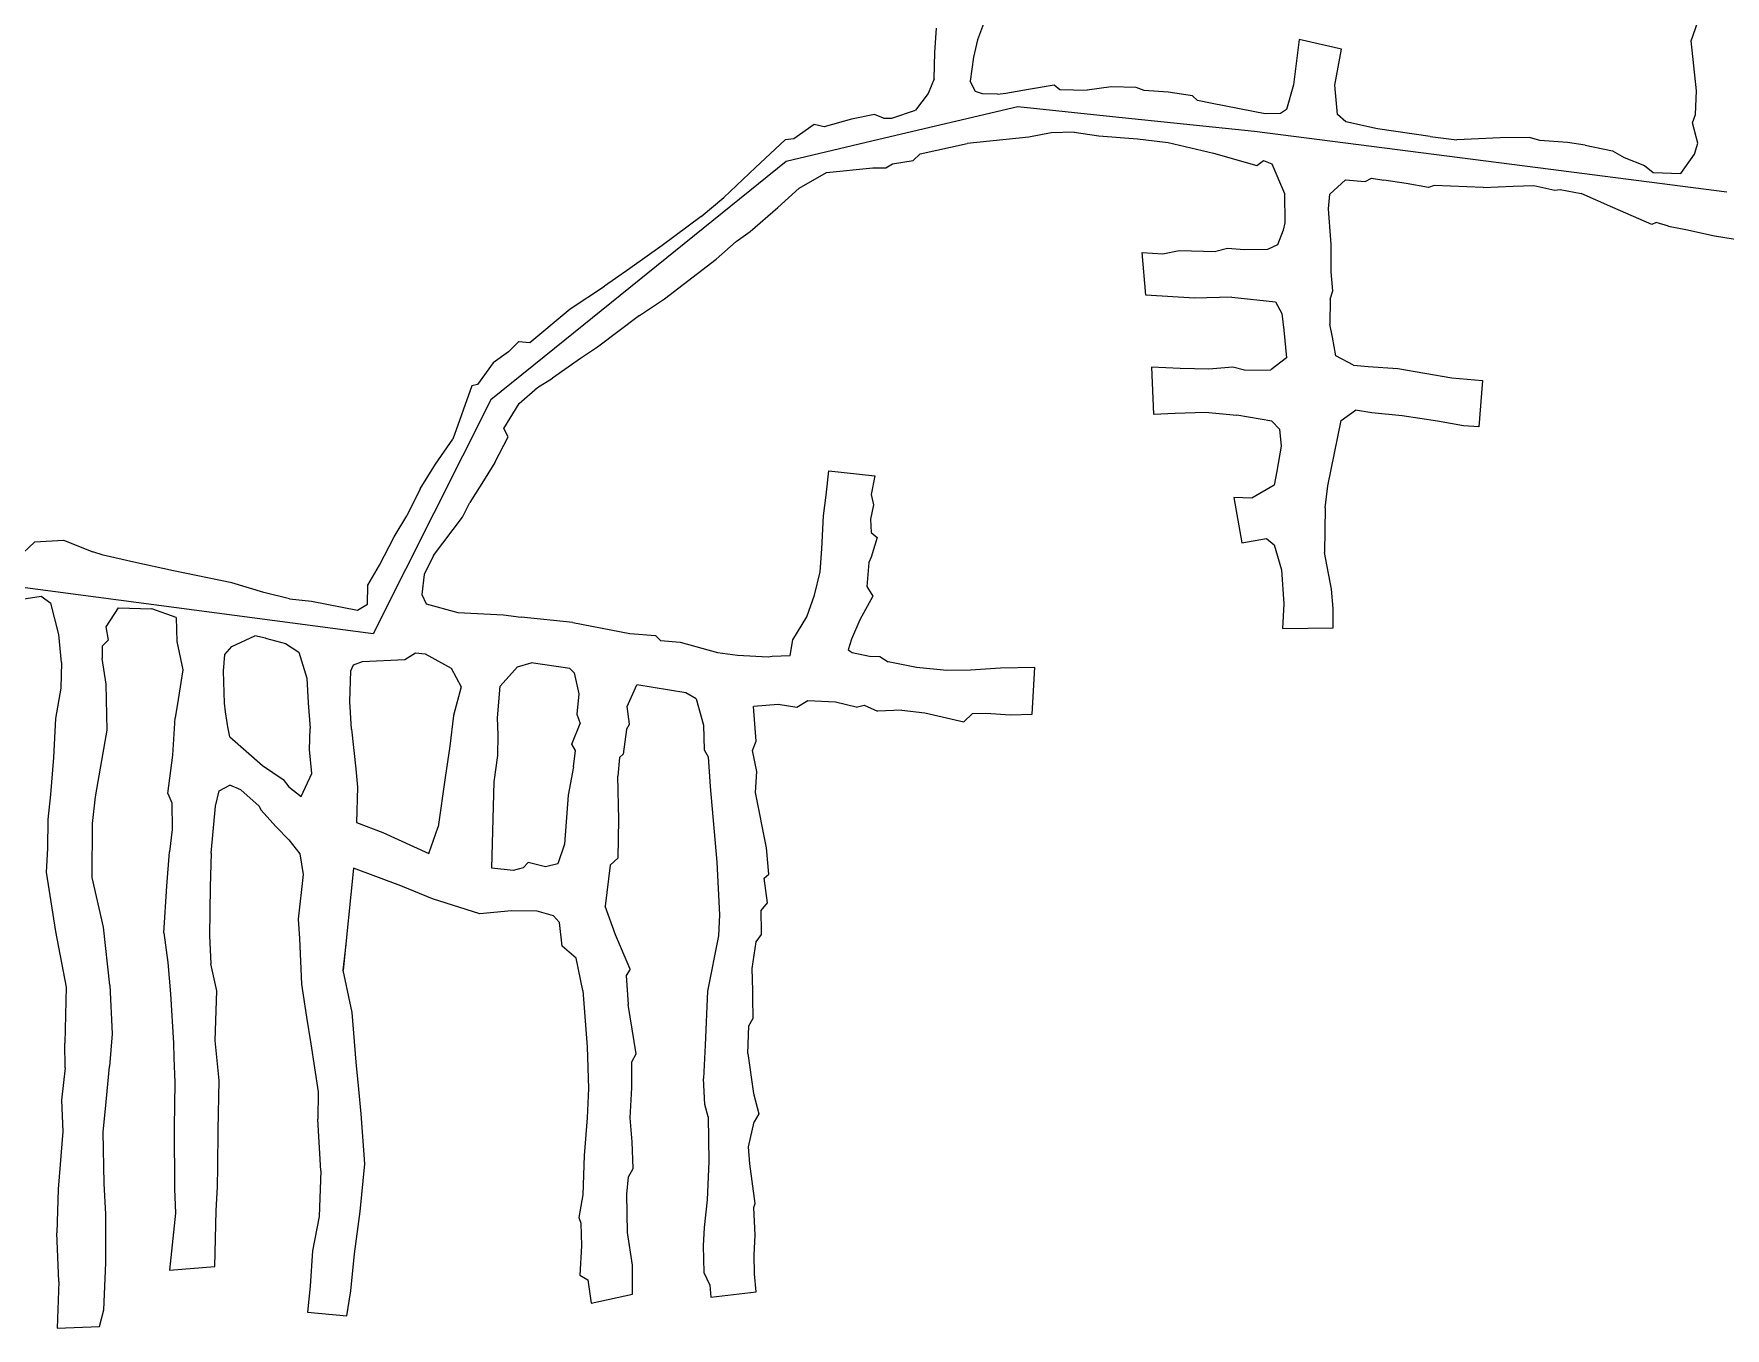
# Model space of a CAD drawing. Extents: x 539110 to 539811, y 4477565 to 4477893.
# Drawn here: x 539532.4 to 539710, y 4477565.4 to 4477701.3 of the extents above; entities that cross this region are included whole.
import ezdxf

# ---------------------------------------------------------------- set-up
doc = ezdxf.new("R2010")
doc.units = 0
doc.header["$MEASUREMENT"] = 0
doc.linetypes.add('DUZ', pattern=[500, 500])
doc.layers.add('GEOFENCE', color=90, linetype='DUZ')
doc.layers.add('KAT_1430', color=152, linetype='DUZ')

msp = doc.modelspace()

# ---------------------------------------------------------------- linework, layer by layer
at = {"layer": 'GEOFENCE', "linetype": 'Continuous'}
for p, q in [((539635.75, 4477693.64, 1423.5), (539621.15, 4477690.2, 1423.22)), ((539640.72, 4477693.11, 1423.56), (539635.75, 4477693.64, 1423.5)), ((539645.7, 4477692.59, 1423.62), (539640.72, 4477693.11, 1423.56)), ((539660.61, 4477691.03, 1423.8), (539645.7, 4477692.59, 1423.62)), ((539690.37, 4477687.22, 1423.77), (539660.61, 4477691.03, 1423.8)), ((539621.15, 4477690.2, 1423.22), (539611.42, 4477687.91, 1423.02)), ((539611.42, 4477687.91, 1423.02), (539588.19, 4477669.13, 1425.79)), ((539710.21, 4477684.69, 1423.75), (539690.37, 4477687.22, 1423.77)), ((539588.19, 4477669.13, 1425.79), (539580.44, 4477662.87, 1426.71)), ((539580.44, 4477662.87, 1426.71), (539571.48, 4477645.06, 1428.27)), ((539571.48, 4477645.06, 1428.27), (539568.07, 4477638.29, 1428.87)), ((539568.07, 4477638.29, 1428.87), (539528.41, 4477643.55, 1428.45))]:
    msp.add_line(p, q, dxfattribs=at)
at = {"layer": 'KAT_1430'}
for p, q in [((539627.04, 4477699.34, 1422.84), (539627.23, 4477701.89, 1422.47)), ((539632.17, 4477702.34, 1422.37), (539631.54, 4477700.69, 1422.61)), ((539706.45, 4477700.56, 1423.88), (539707.16, 4477702.58, 1423.88)), ((539631.54, 4477700.69, 1422.61), (539631.12, 4477698.85, 1422.85)), ((539665.29, 4477700.71, 1423.68), (539664.72, 4477695.94, 1424.05)), ((539669.75, 4477699.7, 1423.54), (539665.29, 4477700.71, 1423.68)), ((539669.06, 4477695.9, 1423.99), (539669.75, 4477699.7, 1423.54)), ((539707.04, 4477695.33, 1424.01), (539706.45, 4477700.56, 1423.88)), ((539626.96, 4477696.57, 1423.49), (539627.04, 4477699.34, 1422.84)), ((539631.12, 4477698.85, 1422.85), (539630.77, 4477696.32, 1423.52)), ((539626.96, 4477696.57, 1423.49), (539626.34, 4477695.04, 1423.52)), ((539631.31, 4477695.24, 1423.48), (539630.77, 4477696.32, 1423.52)), ((539636.88, 4477695.48, 1423.65), (539639.58, 4477695.96, 1423.55)), ((539639.58, 4477695.96, 1423.55), (539640.16, 4477695.47, 1423.57)), ((539664.72, 4477695.94, 1424.05), (539663.96, 4477693.34, 1424.31)), ((539626.34, 4477695.04, 1423.52), (539625.01, 4477693.29, 1423.53)), ((539632.04, 4477695, 1423.73), (539631.31, 4477695.24, 1423.48)), ((539633.64, 4477694.95, 1423.71), (539632.04, 4477695, 1423.73)), ((539633.64, 4477694.95, 1423.71), (539634.49, 4477695.07, 1423.4)), ((539634.49, 4477695.07, 1423.4), (539636.88, 4477695.48, 1423.65)), ((539640.16, 4477695.47, 1423.57), (539643.03, 4477695.4, 1423.45)), ((539645.55, 4477695.74, 1423.52), (539643.03, 4477695.4, 1423.45)), ((539648.17, 4477695.67, 1423.48), (539645.55, 4477695.74, 1423.52)), ((539649.04, 4477695.34, 1423.48), (539648.17, 4477695.67, 1423.48)), ((539651.56, 4477695.19, 1423.51), (539649.04, 4477695.34, 1423.48)), ((539654.11, 4477694.8, 1423.33), (539651.56, 4477695.19, 1423.51)), ((539654.64, 4477694.29, 1423.36), (539654.11, 4477694.8, 1423.33)), ((539656.18, 4477693.99, 1423.22), (539654.64, 4477694.29, 1423.36)), ((539669.32, 4477692.82, 1424.28), (539669.06, 4477695.9, 1423.99)), ((539706.91, 4477692.82, 1423.97), (539707.04, 4477695.33, 1424.01)), ((539620.7, 4477692.83, 1423.34), (539618.28, 4477692.35, 1423.39)), ((539621.66, 4477692.45, 1423.46), (539620.7, 4477692.83, 1423.34)), ((539621.66, 4477692.45, 1423.46), (539622.54, 4477692.43, 1423.68)), ((539622.54, 4477692.43, 1423.68), (539625.01, 4477693.29, 1423.53)), ((539661.72, 4477692.9, 1423.28), (539656.18, 4477693.99, 1423.22)), ((539663.35, 4477692.93, 1424.5), (539661.72, 4477692.9, 1423.28)), ((539663.96, 4477693.34, 1424.31), (539663.35, 4477692.93, 1424.5)), ((539670.22, 4477692.06, 1423.28), (539669.32, 4477692.82, 1424.28)), ((539706.6, 4477691.96, 1423.96), (539706.91, 4477692.82, 1423.97)), ((539614.37, 4477691.78, 1423.17), (539612.24, 4477690.27, 1423.09)), ((539615.42, 4477691.55, 1423.25), (539614.37, 4477691.78, 1423.17)), ((539618.28, 4477692.35, 1423.39), (539615.42, 4477691.55, 1423.25)), ((539639.27, 4477690.89, 1423.56), (539636.93, 4477690.44, 1423.51)), ((539641.66, 4477690.96, 1423.5), (539639.27, 4477690.89, 1423.56)), ((539641.66, 4477690.96, 1423.5), (539644.27, 4477690.58, 1423.5)), ((539673.53, 4477691.32, 1423.28), (539670.22, 4477692.06, 1423.28)), ((539679.06, 4477690.51, 1423.38), (539673.53, 4477691.32, 1423.28)), ((539707.16, 4477689.81, 1423.95), (539706.6, 4477691.96, 1423.96)), ((539611.34, 4477690.16, 1423.03), (539608.23, 4477687.27, 1422.98)), ((539612.24, 4477690.27, 1423.09), (539611.34, 4477690.16, 1423.03)), ((539625.52, 4477688.7, 1423.47), (539630.43, 4477689.78, 1423.59)), ((539636.93, 4477690.44, 1423.51), (539630.43, 4477689.78, 1423.59)), ((539644.27, 4477690.58, 1423.5), (539648.32, 4477690.28, 1423.35)), ((539648.32, 4477690.28, 1423.35), (539651.56, 4477689.88, 1423.28)), ((539651.56, 4477689.88, 1423.28), (539656.29, 4477688.78, 1423.13)), ((539679.06, 4477690.51, 1423.38), (539681.86, 4477690.17, 1423.33)), ((539686.4, 4477690.38, 1423.41), (539681.86, 4477690.17, 1423.33)), ((539689.49, 4477690.4, 1423.41), (539686.4, 4477690.38, 1423.41)), ((539690.58, 4477690.11, 1423.41), (539689.49, 4477690.4, 1423.41)), ((539693.47, 4477689.89, 1423.41), (539690.58, 4477690.11, 1423.41)), ((539695.32, 4477689.61, 1423.41), (539693.47, 4477689.89, 1423.41)), ((539695.32, 4477689.61, 1423.41), (539698.19, 4477689, 1423.68)), ((539698.19, 4477689, 1423.68), (539699.43, 4477688.32, 1423.76)), ((539706.81, 4477688.65, 1423.83), (539707.16, 4477689.81, 1423.95)), ((539608.23, 4477687.27, 1422.98), (539604.89, 4477684.11, 1423.08)), ((539615.66, 4477686.73, 1423.06), (539620.55, 4477687.24, 1423.36)), ((539620.55, 4477687.24, 1423.36), (539621.91, 4477687.22, 1423.39)), ((539621.91, 4477687.22, 1423.39), (539622.59, 4477687.66, 1423.38)), ((539622.59, 4477687.66, 1423.38), (539624.78, 4477687.99, 1423.33)), ((539624.78, 4477687.99, 1423.33), (539625.52, 4477688.7, 1423.47)), ((539656.29, 4477688.78, 1423.13), (539660.85, 4477687.49, 1423.26)), ((539660.85, 4477687.49, 1423.26), (539661.57, 4477688.01, 1423.32)), ((539661.57, 4477688.01, 1423.32), (539662.44, 4477687.65, 1423.28)), ((539662.44, 4477687.65, 1423.28), (539663.76, 4477684.53, 1423.3)), ((539699.43, 4477688.32, 1423.76), (539701.58, 4477687.49, 1423.74)), ((539701.58, 4477687.49, 1423.74), (539702.48, 4477686.73, 1423.76)), ((539705.37, 4477686.65, 1423.83), (539706.81, 4477688.65, 1423.83)), ((539612.81, 4477685.08, 1423.16), (539615.66, 4477686.73, 1423.06)), ((539668.51, 4477684.46, 1423.52), (539670.17, 4477685.97, 1423.42)), ((539670.17, 4477685.97, 1423.42), (539672.24, 4477685.78, 1423.28)), ((539672.24, 4477685.78, 1423.28), (539672.9, 4477686.13, 1423.41)), ((539672.9, 4477686.13, 1423.41), (539674.18, 4477685.94, 1423.32)), ((539676.54, 4477685.6, 1423.38), (539674.18, 4477685.94, 1423.32)), ((539678.87, 4477685.16, 1423.36), (539676.54, 4477685.6, 1423.38)), ((539679.49, 4477685.39, 1423.31), (539678.87, 4477685.16, 1423.36)), ((539684.61, 4477685.18, 1423.41), (539679.49, 4477685.39, 1423.31)), ((539684.61, 4477685.18, 1423.41), (539687.77, 4477685.3, 1423.41)), ((539687.77, 4477685.3, 1423.41), (539689.96, 4477685.37, 1423.41)), ((539689.96, 4477685.37, 1423.41), (539692.16, 4477684.88, 1423.41)), ((539702.48, 4477686.73, 1423.76), (539705.37, 4477686.65, 1423.83)), ((539602.52, 4477682.12, 1423.35), (539604.89, 4477684.11, 1423.08)), ((539610.55, 4477683.05, 1423.21), (539612.81, 4477685.08, 1423.16)), ((539663.76, 4477684.53, 1423.3), (539663.79, 4477681.46, 1423.42)), ((539668.39, 4477682.92, 1423.5), (539668.51, 4477684.46, 1423.52)), ((539692.16, 4477684.88, 1423.41), (539692.7, 4477684.97, 1423.41)), ((539692.7, 4477684.97, 1423.41), (539694.92, 4477684.54, 1423.41)), ((539698.24, 4477683.07, 1423.69), (539694.92, 4477684.54, 1423.41)), ((539602.52, 4477682.12, 1423.35), (539598.42, 4477679.08, 1424.02)), ((539607.64, 4477680.53, 1423.22), (539610.55, 4477683.05, 1423.21)), ((539668.65, 4477679.17, 1423.41), (539668.39, 4477682.92, 1423.5)), ((539702.34, 4477681.27, 1423.74), (539698.24, 4477683.07, 1423.69)), ((539606.18, 4477679.49, 1423.33), (539607.64, 4477680.53, 1423.22)), ((539663.61, 4477680.67, 1423.5), (539663.01, 4477679.15, 1423.5)), ((539663.79, 4477681.46, 1423.42), (539663.61, 4477680.67, 1423.5)), ((539702.8, 4477681.48, 1423.8), (539702.34, 4477681.27, 1423.74)), ((539704.1, 4477681.09, 1423.81), (539702.8, 4477681.48, 1423.8)), ((539704.1, 4477681.09, 1423.81), (539705.9, 4477680.77, 1423.68)), ((539705.9, 4477680.77, 1423.68), (539708.92, 4477680.1, 1423.92)), ((539708.92, 4477680.1, 1423.92), (539711.75, 4477679.64, 1423.85)), ((539598.42, 4477679.08, 1424.02), (539595.02, 4477676.67, 1424.36)), ((539604.1, 4477677.64, 1423.72), (539606.18, 4477679.49, 1423.33)), ((539649.19, 4477673.86, 1423.65), (539648.83, 4477678.34, 1423.54)), ((539648.83, 4477678.34, 1423.54), (539650.99, 4477678.19, 1423.63)), ((539650.99, 4477678.19, 1423.63), (539652.69, 4477678.54, 1423.52)), ((539652.69, 4477678.54, 1423.52), (539656.55, 4477678.43, 1423.6)), ((539657.76, 4477678.75, 1423.74), (539656.55, 4477678.43, 1423.6)), ((539659.57, 4477678.63, 1423.81), (539657.76, 4477678.75, 1423.74)), ((539661.99, 4477678.64, 1423.5), (539659.57, 4477678.63, 1423.81)), ((539663.01, 4477679.15, 1423.5), (539661.99, 4477678.64, 1423.5)), ((539668.67, 4477676.31, 1423.56), (539668.65, 4477679.17, 1423.41)), ((539595.02, 4477676.67, 1424.36), (539592.36, 4477674.82, 1425.25)), ((539598.66, 4477673.46, 1424.35), (539604.1, 4477677.64, 1423.72)), ((539588.76, 4477672.42, 1425.23), (539592.36, 4477674.82, 1425.25)), ((539668.83, 4477674.31, 1423.54), (539668.67, 4477676.31, 1423.56)), ((539596.03, 4477671.72, 1425.25), (539598.66, 4477673.46, 1424.35)), ((539654.3, 4477673.56, 1423.44), (539649.19, 4477673.86, 1423.65)), ((539658.23, 4477673.66, 1423.51), (539654.3, 4477673.56, 1423.44)), ((539658.23, 4477673.66, 1423.51), (539662.8, 4477673.15, 1423.5)), ((539662.8, 4477673.15, 1423.5), (539663.49, 4477671.95, 1423.6)), ((539668.56, 4477673.44, 1423.49), (539668.51, 4477670.8, 1423.71)), ((539668.56, 4477673.44, 1423.49), (539668.83, 4477674.31, 1423.54)), ((539584.52, 4477668.9, 1425.8), (539588.76, 4477672.42, 1425.23)), ((539596.03, 4477671.72, 1425.25), (539591.64, 4477668.38, 1425.38)), ((539663.49, 4477671.95, 1423.6), (539663.68, 4477670.18, 1423.6)), ((539663.68, 4477670.18, 1423.6), (539663.98, 4477667.29, 1423.6)), ((539668.81, 4477669.44, 1423.6), (539668.51, 4477670.8, 1423.71)), ((539669.14, 4477667.5, 1423.6), (539668.81, 4477669.44, 1423.6)), ((539582.27, 4477667.89, 1426.11), (539580.66, 4477666.75, 1426.43)), ((539582.27, 4477667.89, 1426.11), (539583.38, 4477669, 1425.92)), ((539583.38, 4477669, 1425.92), (539584.52, 4477668.9, 1425.8)), ((539591.64, 4477668.38, 1425.38), (539589.84, 4477667.22, 1425.62)), ((539580.66, 4477666.75, 1426.43), (539579.02, 4477664.49, 1426.65)), ((539589.84, 4477667.22, 1425.62), (539586.89, 4477665.13, 1426.26)), ((539652.8, 4477666.14, 1423.64), (539649.78, 4477666.31, 1423.54)), ((539649.78, 4477666.31, 1423.54), (539650.02, 4477661.36, 1423.54)), ((539655.81, 4477666.07, 1423.62), (539652.8, 4477666.14, 1423.64)), ((539658.33, 4477666.29, 1423.68), (539655.81, 4477666.07, 1423.62)), ((539659.56, 4477665.97, 1423.63), (539658.33, 4477666.29, 1423.68)), ((539659.56, 4477665.97, 1423.63), (539662.31, 4477666.02, 1423.6)), ((539663.98, 4477667.29, 1423.6), (539662.31, 4477666.02, 1423.6)), ((539671.01, 4477666.5, 1423.6), (539669.14, 4477667.5, 1423.6)), ((539671.01, 4477666.5, 1423.6), (539672.55, 4477666.35, 1423.83)), ((539672.55, 4477666.35, 1423.83), (539675.66, 4477666.15, 1423.83)), ((539675.66, 4477666.15, 1423.83), (539681.33, 4477665.19, 1423.82)), ((539578.44, 4477664.35, 1426.6), (539576.44, 4477658.75, 1427.94)), ((539579.02, 4477664.49, 1426.65), (539578.44, 4477664.35, 1426.6)), ((539583.4, 4477662.49, 1426.59), (539585.34, 4477664.16, 1426.26)), ((539585.34, 4477664.16, 1426.26), (539586.89, 4477665.13, 1426.26)), ((539681.33, 4477665.19, 1423.82), (539684.54, 4477664.89, 1423.82)), ((539684.54, 4477664.89, 1423.82), (539684.16, 4477660.03, 1423.82)), ((539581.78, 4477659.85, 1426.99), (539583.4, 4477662.49, 1426.59)), ((539650.02, 4477661.36, 1423.54), (539652.29, 4477661.48, 1423.54)), ((539652.29, 4477661.48, 1423.54), (539655.43, 4477661.58, 1423.58)), ((539655.43, 4477661.58, 1423.58), (539658.77, 4477661.24, 1423.58)), ((539662.42, 4477660.62, 1423.6), (539658.77, 4477661.24, 1423.58)), ((539662.42, 4477660.62, 1423.6), (539663.22, 4477659.79, 1423.6)), ((539663.22, 4477659.79, 1423.6), (539662.42, 4477660.62, 1423.6)), ((539668.31, 4477653.83, 1423.6), (539669.7, 4477660.68, 1423.6)), ((539669.7, 4477660.68, 1423.6), (539671.23, 4477661.79, 1423.6)), ((539672.93, 4477661.5, 1423.77), (539671.23, 4477661.79, 1423.6)), ((539676.11, 4477661.2, 1423.79), (539672.93, 4477661.5, 1423.77)), ((539679.84, 4477660.61, 1423.82), (539676.11, 4477661.2, 1423.79)), ((539682.57, 4477660.13, 1423.82), (539679.84, 4477660.61, 1423.82)), ((539574.63, 4477656.1, 1427.94), (539576.44, 4477658.75, 1427.94)), ((539580.86, 4477656.28, 1427.94), (539582.26, 4477658.97, 1427.1)), ((539582.26, 4477658.97, 1427.1), (539581.78, 4477659.85, 1426.99)), ((539663.22, 4477659.79, 1423.6), (539663.41, 4477657.99, 1423.6)), ((539684.16, 4477660.03, 1423.82), (539682.57, 4477660.13, 1423.82)), ((539663.41, 4477657.99, 1423.6), (539662.94, 4477655.38, 1423.54)), ((539573.01, 4477653.51, 1428.66), (539574.63, 4477656.1, 1427.94)), ((539580.86, 4477656.28, 1427.94), (539579.82, 4477654.63, 1427.94)), ((539615.63, 4477652.85, 1428.94), (539615.93, 4477655.4, 1428.94)), ((539615.93, 4477655.4, 1428.94), (539620.74, 4477654.87, 1428.94)), ((539662.94, 4477655.38, 1423.54), (539662.68, 4477653.89, 1423.54)), ((539573.01, 4477653.51, 1428.66), (539571.6, 4477650.7, 1428.89)), ((539579.82, 4477654.63, 1427.94), (539578.23, 4477652.08, 1428.61)), ((539620.74, 4477654.87, 1428.94), (539620.35, 4477652.91, 1428.94)), ((539662.68, 4477653.89, 1423.54), (539660.32, 4477652.55, 1423.54)), ((539668.04, 4477651.51, 1423.6), (539668.31, 4477653.83, 1423.6)), ((539577.44, 4477650.55, 1428.69), (539578.23, 4477652.08, 1428.61)), ((539615.35, 4477650.69, 1429.01), (539615.63, 4477652.85, 1428.94)), ((539620.62, 4477651.84, 1429.01), (539620.29, 4477650.35, 1429.07)), ((539620.35, 4477652.91, 1428.94), (539620.62, 4477651.84, 1429.01)), ((539660.32, 4477652.55, 1423.54), (539658.44, 4477652.61, 1423.54)), ((539658.44, 4477652.61, 1423.54), (539659.29, 4477647.85, 1423.54)), ((539570.28, 4477648.48, 1428.93), (539571.6, 4477650.7, 1428.89)), ((539574.42, 4477646.53, 1428.92), (539577.44, 4477650.55, 1428.69)), ((539615.17, 4477647.21, 1429.03), (539615.35, 4477650.69, 1429.01)), ((539620.29, 4477650.35, 1429.07), (539620.37, 4477648.93, 1428.97)), ((539668.04, 4477651.51, 1423.6), (539667.95, 4477646.82, 1423.86)), ((539532.55, 4477647.96, 1428.94), (539535.55, 4477648.12, 1428.81)), ((539535.55, 4477648.12, 1428.81), (539538.62, 4477646.89, 1428.8)), ((539568.72, 4477645.52, 1428.98), (539570.28, 4477648.48, 1428.93)), ((539620.98, 4477648.41, 1428.98), (539620.36, 4477646.36, 1428.99)), ((539620.37, 4477648.93, 1428.97), (539620.98, 4477648.41, 1428.98)), ((539659.29, 4477647.85, 1423.54), (539661.88, 4477648.31, 1423.54)), ((539661.88, 4477648.31, 1423.54), (539662.68, 4477647.65, 1423.54)), ((539532.55, 4477647.96, 1428.94), (539530.7, 4477646.22, 1429.24)), ((539539.72, 4477646.55, 1429.15), (539538.62, 4477646.89, 1428.8)), ((539542.94, 4477645.82, 1429.12), (539539.72, 4477646.55, 1429.15)), ((539574.42, 4477646.53, 1428.92), (539573.41, 4477644.52, 1428.97)), ((539615, 4477644.8, 1429.13), (539615.17, 4477647.21, 1429.03)), ((539620.36, 4477646.36, 1428.99), (539620.12, 4477645.77, 1428.96)), ((539662.68, 4477647.65, 1423.54), (539663.44, 4477645, 1423.54)), ((539668.71, 4477642.97, 1423.6), (539667.95, 4477646.82, 1423.86)), ((539547.11, 4477644.91, 1429.01), (539542.94, 4477645.82, 1429.12)), ((539553.24, 4477643.65, 1428.93), (539547.11, 4477644.91, 1429.01)), ((539567.52, 4477643.42, 1429.07), (539568.72, 4477645.52, 1428.98)), ((539573.41, 4477644.52, 1428.97), (539573.17, 4477642.41, 1428.99)), ((539614.4, 4477642.36, 1429.02), (539615, 4477644.8, 1429.13)), ((539620.12, 4477645.77, 1428.96), (539619.89, 4477643.26, 1429.02)), ((539663.44, 4477645, 1423.54), (539663.7, 4477641.44, 1423.6)), ((539556.6, 4477642.64, 1428.96), (539553.24, 4477643.65, 1428.93)), ((539567.47, 4477641.4, 1428.94), (539567.52, 4477643.42, 1429.07)), ((539619.89, 4477643.26, 1429.02), (539620.53, 4477642.24, 1429.04)), ((539668.88, 4477640.95, 1423.6), (539668.71, 4477642.97, 1423.6)), ((539530.26, 4477641.79, 1428.89), (539533.2, 4477642.24, 1428.79)), ((539533.2, 4477642.24, 1428.79), (539534.24, 4477641.5, 1429.08)), ((539535.08, 4477638.22, 1429.24), (539534.24, 4477641.5, 1429.08)), ((539541.3, 4477641.03, 1429.14), (539540, 4477639.01, 1429.12)), ((539541.3, 4477641.03, 1429.14), (539544.82, 4477640.93, 1429.02)), ((539547.38, 4477640.02, 1429), (539544.82, 4477640.93, 1429.02)), ((539559.29, 4477641.97, 1428.72), (539556.6, 4477642.64, 1428.96)), ((539559.29, 4477641.97, 1428.72), (539561.6, 4477641.72, 1428.82)), ((539561.6, 4477641.72, 1428.82), (539566.43, 4477640.79, 1428.74)), ((539566.43, 4477640.79, 1428.74), (539567.47, 4477641.4, 1428.94)), ((539573.17, 4477642.41, 1428.99), (539573.63, 4477641.43, 1428.98)), ((539573.63, 4477641.43, 1428.98), (539576.96, 4477640.55, 1428.76)), ((539613.59, 4477640.07, 1428.94), (539614.4, 4477642.36, 1429.02)), ((539620.53, 4477642.24, 1429.04), (539619.18, 4477639.76, 1429.1)), ((539663.7, 4477641.44, 1423.6), (539663.54, 4477638.86, 1423.6)), ((539668.86, 4477638.92, 1423.6), (539668.88, 4477640.95, 1423.6)), ((539547.38, 4477640.02, 1429), (539547.47, 4477637.5, 1428.88)), ((539576.96, 4477640.55, 1428.76), (539581.77, 4477640.28, 1429.02)), ((539581.77, 4477640.28, 1429.02), (539583.61, 4477640.03, 1428.89)), ((539589.04, 4477639.47, 1429.06), (539583.61, 4477640.03, 1428.89)), ((539589.04, 4477639.47, 1429.06), (539595.01, 4477638.32, 1429.12)), ((539612.15, 4477637.65, 1429.2), (539613.59, 4477640.07, 1428.94)), ((539619.18, 4477639.76, 1429.1), (539618.31, 4477637.73, 1429.07)), ((539535.34, 4477635.27, 1429.34), (539535.08, 4477638.22, 1429.24)), ((539540.25, 4477637.62, 1429.09), (539539.61, 4477637, 1429.12)), ((539540, 4477639.01, 1429.12), (539540.25, 4477637.62, 1429.09)), ((539547.47, 4477637.5, 1428.88), (539548.08, 4477634.52, 1428.85)), ((539553.22, 4477636.95, 1428.85), (539555.66, 4477638.09, 1428.68)), ((539556.77, 4477637.85, 1428.7), (539555.66, 4477638.09, 1428.68)), ((539556.77, 4477637.85, 1428.7), (539558.85, 4477637.27, 1428.86)), ((539595.01, 4477638.32, 1429.12), (539597.71, 4477638.1, 1429.01)), ((539597.71, 4477638.1, 1429.01), (539598.25, 4477637.6, 1429.01)), ((539598.25, 4477637.6, 1429.01), (539600.29, 4477637.41, 1429.01)), ((539600.29, 4477637.41, 1429.01), (539604.21, 4477636.34, 1429.03)), ((539611.85, 4477636.02, 1429), (539612.15, 4477637.65, 1429.2)), ((539618.31, 4477637.73, 1429.07), (539617.95, 4477636.62, 1429)), ((539663.54, 4477638.86, 1423.6), (539668.86, 4477638.92, 1423.6)), ((539539.61, 4477637, 1429.12), (539539.61, 4477635.69, 1429.25)), ((539540.03, 4477633.02, 1429.19), (539539.61, 4477635.69, 1429.25)), ((539552.35, 4477634.37, 1428.96), (539552.48, 4477636.13, 1428.87)), ((539552.48, 4477636.13, 1428.87), (539553.22, 4477636.95, 1428.85)), ((539558.85, 4477637.27, 1428.86), (539560.26, 4477636.38, 1428.98)), ((539560.26, 4477636.38, 1428.98), (539561.1, 4477633.63, 1428.91)), ((539566.96, 4477635.37, 1428.97), (539571.4, 4477635.58, 1428.81)), ((539571.4, 4477635.58, 1428.81), (539572.51, 4477636.29, 1428.82)), ((539572.51, 4477636.29, 1428.82), (539573.52, 4477636.18, 1429.03)), ((539573.52, 4477636.18, 1429.03), (539576.26, 4477634.7, 1428.91)), ((539604.21, 4477636.34, 1429.03), (539606.31, 4477636.06, 1429.15)), ((539606.31, 4477636.06, 1429.15), (539609.56, 4477635.87, 1429.25)), ((539609.56, 4477635.87, 1429.25), (539609.96, 4477635.93, 1429)), ((539609.96, 4477635.93, 1429), (539611.85, 4477636.02, 1429)), ((539617.95, 4477636.62, 1429), (539618.36, 4477636.33, 1429)), ((539618.36, 4477636.33, 1429), (539620.19, 4477635.93, 1429)), ((539620.19, 4477635.93, 1429), (539621.28, 4477635.92, 1429)), ((539621.28, 4477635.92, 1429), (539622.14, 4477635.34, 1428.97)), ((539535.34, 4477635.27, 1429.34), (539535.28, 4477632.59, 1429.29)), ((539548.08, 4477634.52, 1428.85), (539547.58, 4477631.4, 1428.85)), ((539552.45, 4477631, 1428.85), (539552.35, 4477634.37, 1428.96)), ((539565.62, 4477631.17, 1428.89), (539565.72, 4477634.41, 1428.92)), ((539565.72, 4477634.41, 1428.92), (539566.01, 4477635.04, 1428.97)), ((539566.01, 4477635.04, 1428.97), (539566.96, 4477635.37, 1428.97)), ((539576.26, 4477634.7, 1428.91), (539577.31, 4477632.71, 1429.05)), ((539581.4, 4477632.81, 1429.03), (539583.22, 4477634.81, 1428.93)), ((539583.22, 4477634.81, 1428.93), (539584.65, 4477635.23, 1428.92)), ((539588.72, 4477634.65, 1428.98), (539584.65, 4477635.23, 1428.92)), ((539589.19, 4477634.19, 1428.96), (539588.72, 4477634.65, 1428.98)), ((539589.19, 4477634.19, 1428.96), (539589.67, 4477631.99, 1429.1)), ((539625.11, 4477634.74, 1428.84), (539622.14, 4477635.34, 1428.97)), ((539628.29, 4477634.43, 1428.82), (539625.11, 4477634.74, 1428.84)), ((539630.79, 4477634.48, 1428.82), (539628.29, 4477634.43, 1428.82)), ((539633.94, 4477634.7, 1429.05), (539630.79, 4477634.48, 1428.82)), ((539637.56, 4477634.76, 1429.34), (539633.94, 4477634.7, 1429.05)), ((539637.28, 4477629.87, 1429.06), (539637.56, 4477634.76, 1429.34)), ((539535.28, 4477632.59, 1429.29), (539534.71, 4477629.4, 1429.09)), ((539540.14, 4477628.16, 1429.2), (539540.03, 4477633.02, 1429.19)), ((539561.1, 4477633.63, 1428.91), (539561.24, 4477631.06, 1429.05)), ((539577.31, 4477632.71, 1429.05), (539576.52, 4477629.72, 1428.98)), ((539581.14, 4477629.47, 1429), (539581.4, 4477632.81, 1429.03)), ((539594.74, 4477630.66, 1429.17), (539595.76, 4477632.92, 1429.01)), ((539600.9, 4477632.11, 1428.94), (539595.76, 4477632.92, 1429.01)), ((539601.98, 4477631.47, 1428.99), (539600.9, 4477632.11, 1428.94)), ((539547.58, 4477631.4, 1428.85), (539547.29, 4477629.47, 1428.85)), ((539552.57, 4477630.11, 1429.08), (539552.45, 4477631, 1428.85)), ((539561.24, 4477631.06, 1429.05), (539561.46, 4477628.35, 1428.81)), ((539565.78, 4477628.27, 1428.77), (539565.62, 4477631.17, 1428.89)), ((539589.67, 4477631.99, 1429.1), (539589.46, 4477629.84, 1429.17)), ((539594.99, 4477628.81, 1429.19), (539594.74, 4477630.66, 1429.17)), ((539601.98, 4477631.47, 1428.99), (539602.75, 4477628.69, 1429.07)), ((539610.58, 4477630.86, 1429.16), (539608.02, 4477630.67, 1429.16)), ((539608.27, 4477627.03, 1429.27), (539608.02, 4477630.67, 1429.16)), ((539612.57, 4477630.57, 1429.11), (539610.58, 4477630.86, 1429.16)), ((539613.72, 4477631.26, 1429.19), (539612.57, 4477630.57, 1429.11)), ((539616.61, 4477631.12, 1429.09), (539613.72, 4477631.26, 1429.19)), ((539618.79, 4477630.6, 1428.95), (539616.61, 4477631.12, 1429.09)), ((539618.79, 4477630.6, 1428.95), (539619.61, 4477630.81, 1428.92)), ((539619.61, 4477630.81, 1428.92), (539621.01, 4477630.18, 1429)), ((539623.59, 4477630.29, 1429), (539621.01, 4477630.18, 1429)), ((539623.59, 4477630.29, 1429), (539625.98, 4477630, 1428.64)), ((539534.71, 4477629.4, 1429.09), (539534.49, 4477625.3, 1429.02)), ((539547.04, 4477625.54, 1429.07), (539547.29, 4477629.47, 1428.85)), ((539552.82, 4477628.54, 1429.18), (539552.57, 4477630.11, 1429.08)), ((539553.02, 4477627.48, 1429.43), (539552.82, 4477628.54, 1429.18)), ((539576.52, 4477629.72, 1428.98), (539576.12, 4477626.5, 1428.97)), ((539581.2, 4477627.68, 1428.97), (539581.14, 4477629.47, 1429)), ((539588.93, 4477626.7, 1428.98), (539589.79, 4477628.89, 1428.99)), ((539589.46, 4477629.84, 1429.17), (539589.79, 4477628.89, 1428.99)), ((539594.66, 4477628.25, 1429.16), (539594.99, 4477628.81, 1429.19)), ((539602.75, 4477628.69, 1429.07), (539602.84, 4477626.11, 1429.23)), ((539625.98, 4477630, 1428.64), (539630.08, 4477629.05, 1428.8)), ((539630.99, 4477629.92, 1429.05), (539630.08, 4477629.05, 1428.8)), ((539630.99, 4477629.92, 1429.05), (539632.39, 4477629.97, 1429.13)), ((539632.39, 4477629.97, 1429.13), (539634.98, 4477629.77, 1429.1)), ((539634.98, 4477629.77, 1429.1), (539637.28, 4477629.87, 1429.06)), ((539539.57, 4477624.98, 1429.19), (539540.14, 4477628.16, 1429.2)), ((539553.02, 4477627.48, 1429.43), (539556.46, 4477624.45, 1429.6)), ((539561.37, 4477626.15, 1429.09), (539561.46, 4477628.35, 1428.81)), ((539565.78, 4477628.27, 1428.77), (539566.24, 4477624.1, 1429.13)), ((539581.15, 4477625.5, 1428.97), (539581.2, 4477627.68, 1428.97)), ((539589.3, 4477626.04, 1429.05), (539588.93, 4477626.7, 1428.98)), ((539594.66, 4477628.25, 1429.16), (539594.33, 4477625.66, 1428.89)), ((539607.9, 4477626.05, 1429.27), (539608.27, 4477627.03, 1429.27)), ((539534.49, 4477625.3, 1429.02), (539534.18, 4477621.43, 1429.1)), ((539538.93, 4477621.16, 1429.13), (539539.57, 4477624.98, 1429.19)), ((539546.52, 4477621.51, 1429.04), (539547.04, 4477625.54, 1429.07)), ((539561.63, 4477623.62, 1429.06), (539561.37, 4477626.15, 1429.09)), ((539576.12, 4477626.5, 1428.97), (539575.63, 4477623.19, 1428.97)), ((539580.76, 4477622.75, 1428.97), (539581.15, 4477625.5, 1428.97)), ((539589.1, 4477624.32, 1429.06), (539589.3, 4477626.04, 1429.05)), ((539593.92, 4477625.32, 1428.82), (539593.77, 4477623.34, 1428.86)), ((539594.33, 4477625.66, 1428.89), (539593.92, 4477625.32, 1428.82)), ((539602.84, 4477626.11, 1429.23), (539603.25, 4477625.36, 1429.22)), ((539603.25, 4477625.36, 1429.22), (539603.45, 4477622.25, 1429.3)), ((539608.37, 4477623.83, 1429.26), (539607.9, 4477626.05, 1429.27)), ((539556.46, 4477624.45, 1429.6), (539558.61, 4477623, 1429.58)), ((539560.52, 4477621.22, 1429.57), (539561.63, 4477623.62, 1429.06)), ((539566.24, 4477624.1, 1429.13), (539566.42, 4477622.2, 1429.1)), ((539575.63, 4477623.19, 1428.97), (539574.88, 4477618.01, 1428.97)), ((539589.1, 4477624.32, 1429.06), (539588.56, 4477621.36, 1429)), ((539593.85, 4477618.81, 1429), (539593.77, 4477623.34, 1428.86)), ((539608.22, 4477621.64, 1429.3), (539608.37, 4477623.83, 1429.26)), ((539534.18, 4477621.43, 1429.1), (539533.9, 4477618.79, 1429)), ((539546.52, 4477621.51, 1429.04), (539546.92, 4477620.55, 1429.17)), ((539551.52, 4477620.2, 1429.17), (539551.9, 4477621.79, 1429.16)), ((539551.9, 4477621.79, 1429.16), (539553.01, 4477622.4, 1429.23)), ((539554.18, 4477621.91, 1429.28), (539553.01, 4477622.4, 1429.23)), ((539556.09, 4477620.19, 1429.51), (539554.18, 4477621.91, 1429.28)), ((539558.61, 4477623, 1429.58), (539559.22, 4477622.24, 1429.49)), ((539559.22, 4477622.24, 1429.49), (539560.52, 4477621.22, 1429.57)), ((539566.42, 4477622.2, 1429.1), (539566.31, 4477618.48, 1431.71)), ((539580.52, 4477613.67, 1429.12), (539580.76, 4477622.75, 1428.97)), ((539588.56, 4477621.36, 1429), (539588.15, 4477616.22, 1429.12)), ((539603.45, 4477622.25, 1429.3), (539604.14, 4477614.3, 1429.38)), ((539609.37, 4477615.83, 1429.3), (539608.22, 4477621.64, 1429.3)), ((539538.61, 4477618.38, 1429.04), (539538.93, 4477621.16, 1429.13)), ((539546.92, 4477620.55, 1429.17), (539546.95, 4477617.75, 1429.22)), ((539551.07, 4477615.26, 1429.38), (539551.52, 4477620.2, 1429.17)), ((539556.09, 4477620.19, 1429.51), (539556.29, 4477619.8, 1429.41)), ((539556.29, 4477619.8, 1429.41), (539557.89, 4477618.03, 1429.44)), ((539533.9, 4477618.79, 1429), (539533.88, 4477615.75, 1429.17)), ((539538.57, 4477612.72, 1429.12), (539538.61, 4477618.38, 1429.04)), ((539557.89, 4477618.03, 1429.44), (539559.23, 4477616.65, 1429.44)), ((539566.31, 4477618.48, 1431.71), (539569.1, 4477617.43, 1432.22)), ((539573.93, 4477615.21, 1432.5), (539574.88, 4477618.01, 1428.97)), ((539593.78, 4477614.78, 1429), (539593.85, 4477618.81, 1429)), ((539546.95, 4477617.75, 1429.22), (539546.68, 4477615.39, 1429.08)), ((539559.23, 4477616.65, 1429.44), (539560.38, 4477615.19, 1429.03)), ((539569.1, 4477617.43, 1432.22), (539573.93, 4477615.21, 1432.5)), ((539588.15, 4477616.22, 1429.12), (539587.46, 4477614.15, 1429.12)), ((539533.88, 4477615.75, 1429.17), (539533.74, 4477613.26, 1428.99)), ((539546.41, 4477611.81, 1429.66), (539546.68, 4477615.39, 1429.08)), ((539551.07, 4477615.26, 1429.38), (539550.95, 4477611.74, 1429.81)), ((539560.38, 4477615.19, 1429.03), (539560.72, 4477613.01, 1429.23)), ((539584.36, 4477614.28, 1429.12), (539583.82, 4477613.73, 1429.12)), ((539586.18, 4477613.82, 1429.12), (539584.36, 4477614.28, 1429.12)), ((539592.94, 4477614.01, 1428.89), (539593.78, 4477614.78, 1429)), ((539604.14, 4477614.3, 1429.38), (539604.45, 4477608.78, 1429.32)), ((539609.63, 4477613.05, 1429.38), (539609.37, 4477615.83, 1429.3)), ((539533.74, 4477613.26, 1428.99), (539534.71, 4477607.02, 1428.94)), ((539539.75, 4477607.49, 1429.03), (539538.57, 4477612.72, 1429.12)), ((539560.72, 4477613.01, 1429.23), (539560.21, 4477608.31, 1429.06)), ((539566.02, 4477613.67, 1431.9), (539564.93, 4477602.96, 1429.21)), ((539570.96, 4477611.82, 1432.5), (539566.02, 4477613.67, 1431.9)), ((539582.78, 4477613.44, 1429.12), (539580.52, 4477613.67, 1429.12)), ((539583.82, 4477613.73, 1429.12), (539582.78, 4477613.44, 1429.12)), ((539587.46, 4477614.15, 1429.12), (539586.18, 4477613.82, 1429.12)), ((539592.94, 4477614.01, 1428.89), (539592.44, 4477609.7, 1428.7)), ((539609.13, 4477612.63, 1429.5), (539609.63, 4477613.05, 1429.38)), ((539609.47, 4477610.04, 1429.22), (539609.13, 4477612.63, 1429.5)), ((539546.08, 4477606.9, 1429.56), (539546.41, 4477611.81, 1429.66)), ((539550.95, 4477611.74, 1429.81), (539550.88, 4477606.57, 1429.66)), ((539574.3, 4477610.45, 1432.5), (539570.96, 4477611.82, 1432.5)), ((539579.28, 4477608.88, 1429.12), (539574.3, 4477610.45, 1432.5)), ((539582.58, 4477609.2, 1429.12), (539579.28, 4477608.88, 1429.12)), ((539585.29, 4477609.16, 1429.12), (539582.58, 4477609.2, 1429.12)), ((539587.02, 4477608.69, 1429.12), (539585.29, 4477609.16, 1429.12)), ((539593.5, 4477606.67, 1428.93), (539592.44, 4477609.7, 1428.7)), ((539608.82, 4477609.23, 1429.31), (539609.47, 4477610.04, 1429.22)), ((539608.84, 4477607.01, 1429.19), (539608.82, 4477609.23, 1429.31)), ((539540.41, 4477601.39, 1428.72), (539539.75, 4477607.49, 1429.03)), ((539560.21, 4477608.31, 1429.06), (539560.33, 4477606.31, 1429.06)), ((539587.65, 4477607.99, 1429.12), (539587.02, 4477608.69, 1429.12)), ((539587.92, 4477605.49, 1429.12), (539587.65, 4477607.99, 1429.12)), ((539604.45, 4477608.78, 1429.32), (539604.34, 4477606.57, 1429.37)), ((539534.71, 4477607.02, 1428.94), (539535.82, 4477601.17, 1428.76)), ((539546.08, 4477606.9, 1429.56), (539546.5, 4477603.77, 1429.64)), ((539550.88, 4477606.57, 1429.66), (539551.03, 4477603.63, 1429.78)), ((539560.33, 4477606.31, 1429.06), (539560.55, 4477601.49, 1429.22)), ((539564.93, 4477602.96, 1429.21), (539565.23, 4477605.66, 1429.27)), ((539589.37, 4477604.22, 1428.61), (539587.92, 4477605.49, 1429.12)), ((539595.05, 4477603.09, 1428.66), (539593.5, 4477606.67, 1428.93)), ((539604.34, 4477606.57, 1429.37), (539603.19, 4477600.76, 1429.56)), ((539607.87, 4477603.16, 1429.33), (539608.27, 4477605.94, 1429.16)), ((539608.27, 4477605.94, 1429.16), (539608.83, 4477606.71, 1429.11)), ((539608.83, 4477606.71, 1429.11), (539608.84, 4477607.01, 1429.19)), ((539546.5, 4477603.77, 1429.64), (539546.79, 4477600.49, 1429.53)), ((539551.64, 4477600.79, 1429.75), (539551.03, 4477603.63, 1429.78)), ((539590.07, 4477600.84, 1428.47), (539589.37, 4477604.22, 1428.61)), ((539565.87, 4477598.52, 1429.07), (539564.93, 4477602.96, 1429.21)), ((539595.05, 4477603.09, 1428.66), (539594.65, 4477602.42, 1428.47)), ((539594.65, 4477602.42, 1428.47), (539594.85, 4477599.35, 1428.47)), ((539607.93, 4477600.84, 1429.23), (539607.87, 4477603.16, 1429.33)), ((539535.82, 4477601.17, 1428.76), (539535.71, 4477595.3, 1428.55)), ((539540.41, 4477601.39, 1428.72), (539540.65, 4477596.3, 1428.34)), ((539546.79, 4477600.49, 1429.53), (539547.12, 4477595.3, 1429.51)), ((539551.47, 4477595.57, 1429.58), (539551.64, 4477600.79, 1429.75)), ((539560.55, 4477601.49, 1429.22), (539561.08, 4477598.04, 1429.14)), ((539590.07, 4477600.84, 1428.47), (539590.53, 4477594.91, 1428.55)), ((539603.19, 4477600.76, 1429.56), (539602.94, 4477595.1, 1429.4)), ((539607.94, 4477600.03, 1429.4), (539607.93, 4477600.84, 1429.23)), ((539566.3, 4477593.32, 1429.25), (539565.87, 4477598.52, 1429.07)), ((539595.69, 4477594.18, 1428.57), (539594.85, 4477599.35, 1428.47)), ((539607.97, 4477597.94, 1429.4), (539607.94, 4477600.03, 1429.4)), ((539561.08, 4477598.04, 1429.14), (539561.53, 4477595.25, 1429.13)), ((539607.42, 4477594.23, 1429.4), (539607.53, 4477597.11, 1429.4)), ((539607.53, 4477597.11, 1429.4), (539607.97, 4477597.94, 1429.4)), ((539535.73, 4477592.73, 1428.52), (539535.71, 4477595.3, 1428.55)), ((539540.65, 4477596.3, 1428.34), (539540.4, 4477592.84, 1428.58)), ((539547.12, 4477595.3, 1429.51), (539547.13, 4477593.78, 1429.74)), ((539551.89, 4477591.39, 1429.9), (539551.47, 4477595.57, 1429.58)), ((539561.53, 4477595.25, 1429.13), (539562.28, 4477590.21, 1429.15)), ((539590.53, 4477594.91, 1428.55), (539590.68, 4477590.56, 1428.6)), ((539602.94, 4477595.1, 1429.4), (539602.75, 4477591.6, 1429.4)), ((539547.13, 4477593.78, 1429.74), (539547.24, 4477591.17, 1429.83)), ((539566.58, 4477590.47, 1429.24), (539566.3, 4477593.32, 1429.25)), ((539595.22, 4477593.35, 1428.57), (539595.69, 4477594.18, 1428.57)), ((539595.24, 4477590.6, 1428.6), (539595.22, 4477593.35, 1428.57)), ((539607.42, 4477594.23, 1429.4), (539608, 4477590.02, 1429.4)), ((539535.73, 4477592.73, 1428.52), (539535.34, 4477589.31, 1428.58)), ((539540.03, 4477589.13, 1428.58), (539540.4, 4477592.84, 1428.58)), ((539547.24, 4477591.17, 1429.83), (539547.19, 4477586.49, 1429.75)), ((539551.78, 4477586.2, 1429.8), (539551.89, 4477591.39, 1429.9)), ((539602.91, 4477588.87, 1429.4), (539602.75, 4477591.6, 1429.4)), ((539562.28, 4477590.21, 1429.15), (539562.27, 4477587.34, 1429.31)), ((539566.8, 4477587.87, 1429.27), (539566.58, 4477590.47, 1429.24)), ((539590.68, 4477590.56, 1428.6), (539590.54, 4477587.45, 1428.6)), ((539595.06, 4477587.46, 1428.6), (539595.24, 4477590.6, 1428.6)), ((539608, 4477590.02, 1429.4), (539608.56, 4477587.87, 1429.4)), ((539535.34, 4477589.31, 1428.58), (539535.5, 4477586.02, 1428.58)), ((539539.71, 4477585.95, 1428.58), (539540.03, 4477589.13, 1428.58)), ((539567.2, 4477582.62, 1429.26), (539566.8, 4477587.87, 1429.27)), ((539603.26, 4477587.56, 1429.4), (539602.91, 4477588.87, 1429.4)), ((539608.56, 4477587.87, 1429.4), (539608.06, 4477587.05, 1429.4)), ((539535.5, 4477586.02, 1428.58), (539535, 4477579.98, 1428.5)), ((539539.83, 4477580.55, 1428.5), (539539.71, 4477585.95, 1428.58)), ((539547.19, 4477586.49, 1429.75), (539547.2, 4477580.01, 1429.75)), ((539551.76, 4477582.29, 1429.75), (539551.78, 4477586.2, 1429.8)), ((539562.57, 4477581.89, 1429.15), (539562.27, 4477587.34, 1429.31)), ((539590.54, 4477587.45, 1428.6), (539590.21, 4477583.51, 1428.71)), ((539595.28, 4477584.94, 1428.67), (539595.06, 4477587.46, 1428.6)), ((539603.26, 4477587.56, 1429.4), (539603.32, 4477582.87, 1429.4)), ((539607.47, 4477584.42, 1429.4), (539608.06, 4477587.05, 1429.4)), ((539595.38, 4477582.15, 1428.69), (539595.28, 4477584.94, 1428.67)), ((539607.61, 4477582.62, 1429.55), (539607.47, 4477584.42, 1429.4)), ((539551.72, 4477580.26, 1429.75), (539551.76, 4477582.29, 1429.75)), ((539566.71, 4477577.64, 1429.47), (539567.2, 4477582.62, 1429.26)), ((539590.21, 4477583.51, 1428.71), (539590.08, 4477579.38, 1428.8)), ((539603.32, 4477582.87, 1429.4), (539603.14, 4477578.85, 1429.4)), ((539608.18, 4477578.47, 1429.52), (539607.61, 4477582.62, 1429.55)), ((539539.99, 4477577.33, 1428.46), (539539.83, 4477580.55, 1428.5)), ((539562.57, 4477581.89, 1429.15), (539562.39, 4477577.11, 1429.13)), ((539594.72, 4477579.46, 1428.69), (539594.88, 4477581.27, 1428.62)), ((539594.88, 4477581.27, 1428.62), (539595.38, 4477582.15, 1428.69)), ((539535, 4477579.98, 1428.5), (539534.85, 4477575.39, 1428.46)), ((539547.2, 4477580.01, 1429.75), (539547.3, 4477577.46, 1429.75)), ((539551.58, 4477577.68, 1429.75), (539551.72, 4477580.26, 1429.75)), ((539590.08, 4477579.38, 1428.8), (539589.65, 4477577.01, 1428.52)), ((539594.79, 4477575.43, 1428.68), (539594.72, 4477579.46, 1428.69)), ((539603.14, 4477578.85, 1429.4), (539602.83, 4477575.93, 1429.4)), ((539540, 4477572.24, 1428.4), (539539.99, 4477577.33, 1428.46)), ((539547.3, 4477577.46, 1429.75), (539546.68, 4477571.45, 1429.75)), ((539551.46, 4477571.84, 1429.75), (539551.58, 4477577.68, 1429.75)), ((539562.39, 4477577.11, 1429.13), (539561.71, 4477573.49, 1429.38)), ((539566.12, 4477573.18, 1429.55), (539566.71, 4477577.64, 1429.47)), ((539589.65, 4477577.01, 1428.52), (539589.88, 4477576.39, 1428.56)), ((539608.04, 4477578.06, 1429.49), (539608.18, 4477578.47, 1429.52)), ((539608.17, 4477575.14, 1429.43), (539608.04, 4477578.06, 1429.49)), ((539535.05, 4477570.26, 1428.46), (539534.85, 4477575.39, 1428.46)), ((539589.88, 4477576.39, 1428.56), (539589.96, 4477574.01, 1428.54)), ((539595.31, 4477572, 1428.47), (539594.79, 4477575.43, 1428.68)), ((539602.83, 4477575.93, 1429.4), (539602.73, 4477574.02, 1430.75)), ((539561.71, 4477573.49, 1429.38), (539561.44, 4477569.77, 1429.38)), ((539589.96, 4477574.01, 1428.54), (539589.76, 4477570.95, 1428.59)), ((539602.73, 4477574.02, 1430.75), (539602.79, 4477571.21, 1429.32)), ((539608.06, 4477573.09, 1429.48), (539608.17, 4477575.14, 1429.43)), ((539539.8, 4477567.29, 1428.41), (539540, 4477572.24, 1428.4)), ((539546.68, 4477571.45, 1429.75), (539551.46, 4477571.84, 1429.75)), ((539565.72, 4477569.3, 1429.38), (539566.12, 4477573.18, 1429.55)), ((539595.31, 4477568.96, 1428.59), (539595.31, 4477572, 1428.47)), ((539608.11, 4477571.09, 1429.42), (539608.06, 4477573.09, 1429.48)), ((539535.05, 4477570.26, 1428.46), (539534.89, 4477565.37, 1428.54)), ((539589.76, 4477570.95, 1428.59), (539590.6, 4477570.44, 1428.5)), ((539590.6, 4477570.44, 1428.5), (539590.97, 4477567.99, 1428.49)), ((539602.79, 4477571.21, 1429.32), (539603.41, 4477569.9, 1429.35)), ((539603.41, 4477569.9, 1429.35), (539603.51, 4477568.62, 1429.22)), ((539608.28, 4477569.2, 1429.36), (539608.11, 4477571.09, 1429.42)), ((539561.44, 4477569.77, 1429.38), (539561.18, 4477567.07, 1429.38)), ((539565.29, 4477566.68, 1429.38), (539565.72, 4477569.3, 1429.38)), ((539590.97, 4477567.99, 1428.49), (539595.31, 4477568.96, 1428.59)), ((539603.51, 4477568.62, 1429.22), (539608.28, 4477569.2, 1429.36)), ((539539.32, 4477565.54, 1428.41), (539539.8, 4477567.29, 1428.41)), ((539561.18, 4477567.07, 1429.38), (539565.29, 4477566.68, 1429.38)), ((539534.89, 4477565.37, 1428.54), (539539.32, 4477565.54, 1428.41))]:
    msp.add_line(p, q, dxfattribs=at)

doc.saveas('drawing.dxf')
